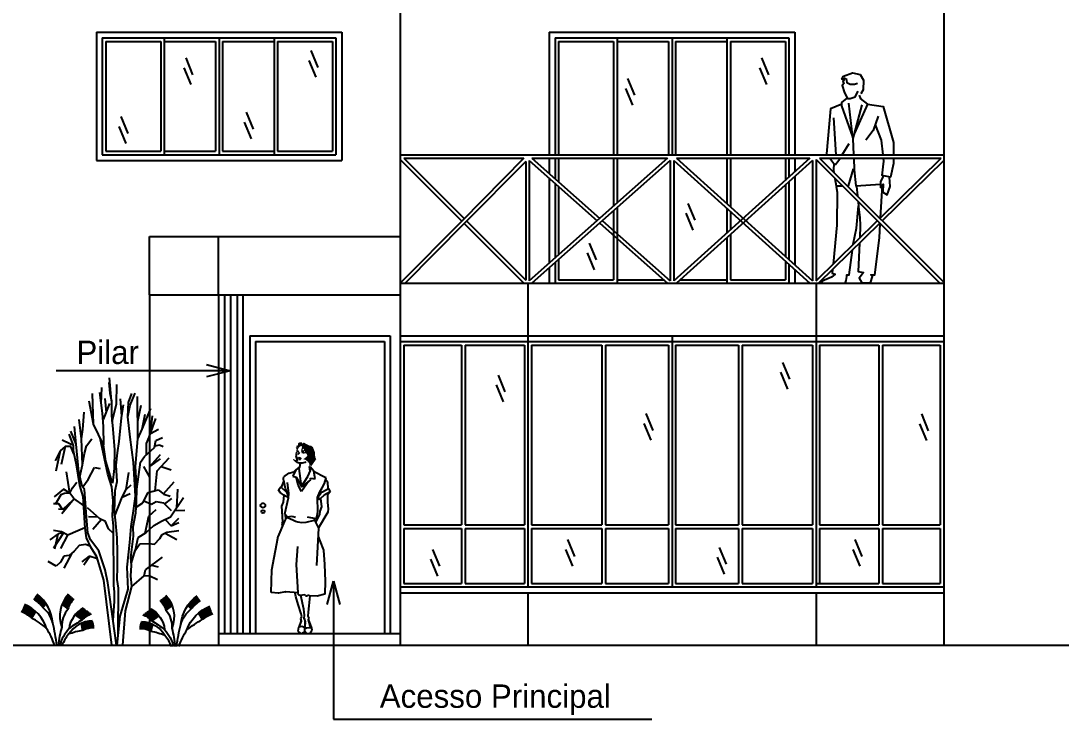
# Model space of a CAD drawing. Header units: millimetres. Extents: x 237 to 339, y 16 to 52.
# Drawn here: x 274.2 to 283.1, y 41.84 to 47.82 of the extents above; entities that cross this region are included whole.
import ezdxf

# ---------------------------------------------------------------- set-up
doc = ezdxf.new("R2010")
doc.units = ezdxf.units.MM
doc.header["$LTSCALE"] = 0.6
doc.header["$MEASUREMENT"] = 0
for name, color, linetype in [('0.3', 3, 'Continuous'), ('0.4', 4, 'Continuous'), ('02', 2, 'Continuous'), ('AR-ALV', 5, 'Continuous'), ('AR-ALV-BXA', 1, 'Continuous'), ('PESSOAS', 154, 'Continuous'), ('VEGETAÇAO', 76, 'Continuous')]:
    doc.layers.add(name, color=color, linetype=linetype)
doc.styles.add('stylUS BT', font='stylu.ttf', dxfattribs={"width": 1.5})
doc.dimstyles.new('ARQ_100 1', dxfattribs={"dimtxt": 0.125, "dimasz": 0.2, "dimexe": 0.1, "dimexo": 0.1, "dimgap": 0.1, "dimtad": 1, "dimzin": 6, "dimtxsty": 'stylUS BT', "dimblk1": 'DOTSMALL', "dimblk2": 'DOTSMALL', "dimsah": 1, "dimcen": 0.09, "dimdle": 0.1, "dimclrd": 256, "dimclre": 256, "dimclrt": 2, "dimaunit": 1, "dimadec": 0, "dimazin": 0, "dimtfac": 1, "dimtmove": 2, "dimatfit": 3, "dimldrblk": 'OPEN30', "dimfxl": 1, "dimtolj": 1, "dimtzin": 0, "dimarcsym": 0})

# ---------------------------------------------------------------- blocks, each defined once
blk = doc.blocks.new('_DOTSMALL')
at = {"color": 0, "linetype": 'ByBlock', "const_width": 0.5}
blk.add_lwpolyline([(-0.0625, 0, 1), (0.0625, 0, 1)], format="xyb", close=True, dxfattribs=at)
blk = doc.blocks.new('_Open30')
at = {"layer": 'AR-ALV', "color": 0, "lineweight": -2}
for p, q in [((-1, 0.268), (0, 0)), ((0, 0), (-1, -0.268)), ((0, 0), (-1, 0))]:
    blk.add_line(p, q, dxfattribs=at)
blk = doc.blocks.new('mulher4')
for p, q in [((9.59, 158.96), (9.95, 160.45)), ((3.93, 154.37), (5.46, 154.93)), ((5.46, 154.93), (6.1, 154.93)), ((10.69, 157.92), (9.59, 158.96)), ((10.28, 149.88), (10.85, 151.86)), ((10.32, 153.45), (11.03, 154.62)), ((10.85, 151.86), (10.4, 153.38)), ((-4.87, 139.16), (-1.82, 142.47)), ((-1.82, 142.47), (-0.99, 142.59)), ((-1.75, 139.05), (-0.97, 143.17)), ((8.1, 150.5), (6.49, 149.26)), ((6.69, 145.53), (8.09, 145.56)), ((7.3, 142.35), (6.89, 145.51)), ((7.4, 148.71), (8.68, 148.55)), ((8.09, 145.56), (9.77, 146.01)), ((8.55, 150.27), (8.1, 150.5)), ((9.19, 150.46), (8.55, 150.27)), ((9.17, 149.28), (9.52, 149.5)), ((9.52, 149.5), (9.19, 150.46)), ((9.77, 146.01), (10.03, 146.96)), ((9.94, 148.06), (10.28, 149.88)), ((10.03, 146.96), (9.94, 148.06)), ((-15.41, 133.91), (-14.08, 134.47)), ((-14.26, 129.07), (-15.41, 133.91)), ((-14.08, 134.47), (-4.95, 138.77)), ((-6.21, 132.84), (-4.87, 139.16)), ((-2.04, 139.72), (-2.01, 142.28)), ((0.27, 134.42), (-2.04, 139.72)), ((5.4, 125.51), (0.27, 134.42)), ((10.26, 133.57), (5.07, 125.32)), ((8.11, 141.03), (5.48, 125.98)), ((7.24, 142.37), (7.95, 142.12)), ((8.11, 140.56), (7.3, 142.35)), ((7.51, 141.69), (8.11, 141.03)), ((7.95, 142.12), (10.94, 139.39)), ((12.95, 134.11), (10.26, 133.57)), ((10.54, 139.76), (12.95, 134.11)), ((12.27, 137.9), (10.94, 139.39)), ((16.65, 136.61), (12.27, 137.9)), ((20.65, 133.28), (16.65, 136.61)), ((-17.92, 124.84), (-19.58, 122.09)), ((-12.85, 121.93), (-17.92, 124.84)), ((-16.81, 130.48), (-17.48, 124.6)), ((-15.35, 132.55), (-16.81, 130.48)), ((-12.42, 125.33), (-14.26, 129.07)), ((-10.55, 121.81), (-12.42, 125.33)), ((-2.05, 133.01), (-6.21, 132.84)), ((-2.62, 131.75), (-2.05, 133.01)), ((5.07, 125.32), (-2.62, 131.75)), ((-0.67, 130.12), (5.2, 121.3)), ((5.2, 121.3), (8.04, 126.71)), ((8.04, 126.71), (10.26, 133.37)), ((15.85, 119.19), (17.26, 128.6)), ((22.79, 124.73), (17.32, 119.89)), ((18.99, 123.5), (20.6, 129.96)), ((20.37, 129.05), (20.98, 132.25)), ((20.6, 129.96), (22.47, 124.45)), ((20.98, 132.25), (20.65, 133.28)), ((24.68, 121.94), (22.79, 124.73)), ((-19.58, 122.09), (-14.35, 119.19)), ((-19.51, 122.07), (-17.5, 119.72)), ((-17.36, 120.67), (-17.64, 112.91)), ((-14.35, 119.19), (-11.28, 115.85)), ((-12.91, 108.95), (-11.63, 116.23)), ((-11.37, 120.77), (-12.85, 121.93)), ((-11.28, 115.85), (-11.77, 115.45)), ((-9.23, 117.47), (-11.37, 120.77)), ((-10.89, 115.04), (-9.23, 117.47)), ((-8.82, 116.71), (-10.55, 121.81)), ((-9.52, 104.8), (-8.82, 116.71)), ((16.02, 115.51), (15.85, 119.19)), ((15.96, 116.92), (18.99, 123.5)), ((15.98, 115.49), (20.16, 117.72)), ((19.95, 117.65), (20.49, 111.71)), ((20.16, 117.72), (23.36, 119.95)), ((23.36, 119.95), (24.68, 121.94)), ((-17.64, 112.91), (-18.37, 107.47)), ((-18.37, 107.47), (-18.12, 104.69)), ((-11.62, 105.32), (-12.91, 108.95)), ((-11.86, 114.89), (-10.89, 115.04)), ((18.43, 101.71), (16.02, 115.51)), ((21.73, 108.19), (20.34, 94.73)), ((20.49, 111.71), (21.73, 108.19)), ((-18.12, 104.69), (-10.63, 90.8)), ((-11.49, 102.49), (-11.62, 105.32)), ((-8.34, 95.43), (-11.49, 102.49)), ((-9.29, 101.07), (-9.52, 104.8)), ((-8.72, 99.2), (-9.29, 101.07)), ((-8.08, 98.78), (-8.72, 99.2)), ((-0.66, 99.89), (-7.99, 98.73)), ((-6.98, 97.44), (-7.28, 98.83)), ((-6.72, 97.91), (-6.79, 97.95)), ((15.72, 98.66), (9.26, 95.97)), ((11.3, 99.76), (9.28, 99.32)), ((12.76, 100.11), (11.3, 99.76)), ((15.92, 99.38), (12.76, 100.11)), ((17.39, 97.62), (15.72, 98.66)), ((16.42, 99.51), (15.92, 99.38)), ((18.43, 101.71), (16.42, 99.51)), ((17.39, 97.62), (17.93, 101.17)), ((-6.98, 97.44), (-10.78, 90.53)), ((-10.78, 90.53), (-10.32, 58.59)), ((-0.12, 95.26), (-6.98, 97.44)), ((3.64, 94.88), (-0.12, 95.26)), ((5.52, 95.02), (3.64, 94.88)), ((7.14, 95.31), (5.52, 95.02)), ((9.26, 95.97), (7.14, 95.31)), ((18.34, 95.36), (17.25, 97.71)), ((23.52, 81.92), (18.34, 95.36)), ((20.77, 93.28), (20, 90.85)), ((20.34, 94.73), (20.77, 93.28)), ((-10.67, 83.47), (-15.27, 73.54)), ((27.85, 53.54), (23.82, 80.78)), ((-15.72, 71.94), (-17.18, 59.92)), ((6.89, 58.84), (6.2, 74.21)), ((-17.18, 59.92), (-18.36, 45.55)), ((4.29, 34.54), (6.89, 58.84)), ((27.55, 34), (27.85, 53.54)), ((-18.36, 45.55), (-18.35, 34.54)), ((-18.35, 34.49), (-11.85, 32.45)), ((-11.85, 32.45), (-5.46, 32.54)), ((-5.56, 32.54), (-5.04, 23.85)), ((-5.46, 32.54), (-4.78, 32.88)), ((-4.78, 32.88), (-3.52, 32.25)), ((-2, 32.47), (-1.36, 33.07)), ((-1.36, 33.07), (2.56, 32.46)), ((-1.12, 20.74), (2.03, 32.53)), ((3.36, 32.58), (4.13, 32.96)), ((4.12, 24.61), (6.16, 31.4)), ((4.13, 32.96), (4.29, 34.54)), ((4.29, 34.54), (14.95, 35.18)), ((6.16, 31.4), (7.1, 34.22)), ((15.36, 35.14), (21.14, 33.67)), ((21.55, 33.63), (27.55, 34)), ((-5.04, 23.85), (-4.73, 18.45)), ((-4.73, 18.45), (-4.78, 15.09)), ((-1.71, 15.7), (-1.12, 20.74)), ((1.14, 16.65), (4.12, 24.61)), ((-8.11, 5.81), (-5.31, 12.34)), ((-5.15, 11.82), (-7.22, 4.92)), ((-4.78, 15.09), (-5.62, 13.33)), ((-5.62, 13.33), (-5.15, 11.82)), ((-2.78, 4.1), (-2.37, 11.58)), ((-2.53, 8.93), (-2.28, 5.28)), ((-2.5, 10.67), (-2.14, 5.3)), ((-2.37, 11.58), (-1.55, 13)), ((-1.55, 13), (-1.71, 15.7)), ((0.55, 14.39), (1.14, 16.65)), ((1.15, 12.51), (0.55, 14.39)), ((0.74, 10.47), (1.15, 12.51)), ((2.37, 5.37), (0.74, 10.47)), ((0.87, 11.11), (2.8, 5.37)), ((-8.67, 4.24), (-8.11, 5.81)), ((-8.5, 2.94), (-8.67, 4.24)), ((-7.05, 0.62), (-8.5, 2.94)), ((-7.22, 4.92), (-5.4, 5.17)), ((-5.94, 0.08), (-7.05, 0.62)), ((-4.34, 0.13), (-5.94, 0.08)), ((-5.4, 5.17), (-3.77, 4.8)), ((-2.23, 2.48), (-4.34, 0.13)), ((-3.77, 4.8), (-2.78, 4.1)), ((0, 0), (-2.75, 1.9)), ((-2.28, 5.28), (-2.23, 2.48)), ((-2.14, 5.3), (0.06, 6.02)), ((1.41, 0.14), (0, 0)), ((0.06, 6.02), (1.48, 5.61)), ((3.4, 1.77), (1.41, 0.14)), ((1.48, 5.61), (2.82, 5.25)), ((2.82, 5.25), (3.4, 1.77))]:
    blk.add_line(p, q)
for centre, radius, start, end in [((5.03, 153.33), 2.81, 62.0174, 104.29705), ((11.48, 156.42), 3.89, 207.73327, 239.17042), ((9.44, 154.73), 1.03, 41.82017, 138.17983), ((7.61, 156.25), 10.76, 240.55904, 265.1137), ((18.52, 80), 5.36, 8.40382, 21.09804), ((-10.4, 71.29), 5.36, 155.15591, 173.09317), ((-2.92, 33.44), 1.34, 243.49787, 313.08617), ((2.77, 33.79), 1.34, 261.18188, 296.09563), ((15.03, 33.84), 1.34, 75.73051, 93.41203), ((21.47, 34.96), 1.34, 255.73051, 273.51311)]:
    blk.add_arc(centre, radius, start, end)
for points in [[(-3.23, 159.71), (3.31, 155.39), (-1.47, 161.05), (4.22, 156.07)], [(-1.47, 161.05), (4.22, 156.07), (-0.45, 160.89), (4.3, 158.3)], [(-0.45, 160.89), (4.3, 158.3), (4.85, 163.34), (6.74, 156.45)], [(4.85, 163.34), (6.74, 156.45), (5.87, 162.5), (6.09, 160.27)], [(5.87, 162.5), (6.09, 160.27), (6.48, 163.57), (7.83, 160.07)], [(6.48, 163.57), (7.83, 160.07), (8.37, 163.51), (9.09, 158.55)], [(8.37, 163.51), (9.53, 162.61), (9.95, 160.45)], [(8.37, 163.51), (9.09, 158.55), (9.95, 160.45), (9.59, 158.96)], [(-6.44, 149.63), (1.3, 152.65), (-5.49, 151.18), (2.11, 153.97)], [(-2.5, 143.45), (-0.3, 146.71), (-6.44, 149.63), (1.3, 152.65)], [(-5.49, 151.18), (2.11, 153.97), (-5.1, 155.4), (3.31, 154.26)], [(-5.1, 155.4), (3.31, 154.26), (-3.23, 159.71), (3.31, 155.39)], [(1.3, 152.65), (-0.3, 146.71), (1.96, 151.32), (0.37, 147.12)], [(5.38, 154.93), (6.1, 155.01), (5.54, 154.29), (6.02, 154.37)], [(9.59, 158.96), (10.69, 157.92), (9.09, 158.55), (10.28, 155.5)], [(9.81, 154.77), (9.4, 154.77), (9.56, 154.29), (9.32, 154.2)], [(11.03, 154.62), (10.17, 154.29), (10.32, 153.45), (9.9, 153.96)], [(10.69, 157.92), (11.03, 154.62), (10.28, 155.5), (10.17, 154.29)], [(-2.5, 143.45), (-0.3, 146.71), (-1.73, 143.98)], [(-1.73, 143.98), (-0.92, 143.22), (-0.3, 146.71)], [(-0.3, 146.71), (0.82, 145.97), (0.37, 147.12)], [(1.96, 151.32), (0.37, 147.12), (4.62, 149.12), (1.9, 148.38)], [(0.37, 147.12), (2.07, 147.63), (1.9, 148.38)], [(11.15, 148.08), (10.93, 146.07), (10.28, 149.88), (9.85, 146.5)], [(13.16, 149.02), (13.6, 148.32), (11.15, 148.08), (10.93, 146.07)]]:
    blk.add_solid(points)

msp = doc.modelspace()

# ---------------------------------------------------------------- linework, layer by layer
at = {"color": 76}
msp.add_line((274.9711, 44.5646), (274.9548, 44.7591), dxfattribs=at)
at = {"color": 76, "extrusion": (0, 0, -1)}
msp.add_ellipse((275.9091, 42.6165), major_axis=(-0.2346, 0.2526), ratio=1, start_param=5.55692, end_param=6.394867, dxfattribs=at)
at = {"layer": '0.3', "lineweight": -3}
for p, q in [((277.4426, 50.9706), (277.4426, 45.5706)), ((282.0926, 48.4706), (282.0926, 45.5706)), ((275.2971, 45.9706), (277.4426, 45.9706)), ((275.2971, 45.4706), (275.2971, 45.9706)), ((275.8882, 45.4706), (275.8882, 45.9706)), ((277.4426, 45.5706), (282.0926, 45.5706)), ((277.4426, 45.5706), (277.4426, 45.0706)), ((278.5349, 45.5706), (278.5349, 45.1206)), ((281.0006, 45.5706), (281.0006, 45.1206)), ((282.0926, 45.5706), (282.0926, 45.0706)), ((275.2971, 45.4706), (277.4426, 45.4706)), ((277.4426, 45.0706), (277.4426, 42.9706)), ((282.0926, 45.0706), (282.0926, 42.9706)), ((277.4426, 42.9706), (277.4426, 42.5706)), ((278.5349, 42.9206), (278.5349, 42.4706)), ((281.0006, 42.9206), (281.0006, 42.4706)), ((282.0926, 42.9706), (282.0926, 42.4706)), ((275.8882, 42.5706), (275.8882, 42.4706)), ((275.8882, 42.5706), (277.4426, 42.5706)), ((277.4426, 42.5706), (277.4426, 42.4706))]:
    msp.add_line(p, q, dxfattribs=at)
at = {"layer": '0.4', "lineweight": -3}
for p, q in [((262.3719, 42.4706), (275.8882, 42.4706)), ((275.8882, 42.4706), (277.4426, 42.4706)), ((277.4426, 42.4706), (285.2247, 42.4706))]:
    msp.add_line(p, q, dxfattribs=at)
at = {"layer": '02', "lineweight": -3}
for p, q in [((277.4426, 46.6706), (282.0926, 46.6706)), ((277.4426, 46.6281), (277.9685, 46.1023)), ((277.4726, 46.6406), (277.9896, 46.1236)), ((277.4726, 46.6406), (278.5008, 46.6406)), ((278.5008, 46.6406), (277.9685, 46.1023)), ((278.5155, 46.6127), (277.9897, 46.0811)), ((278.5155, 46.6127), (278.5155, 45.5977)), ((279.73, 46.6406), (278.5455, 45.5906)), ((278.5455, 46.6205), (278.5455, 45.5906)), ((278.5455, 46.6205), (279.1265, 46.1056)), ((278.5681, 46.6406), (279.73, 46.6406)), ((278.5681, 46.6406), (279.1491, 46.1256)), ((279.7526, 46.6205), (278.5681, 45.5706)), ((279.7526, 46.6205), (279.7526, 45.5906)), ((280.9479, 46.6406), (279.7826, 45.5908)), ((279.7826, 46.6204), (279.7826, 45.5908)), ((279.7826, 46.6204), (280.9479, 45.5706)), ((279.805, 46.6406), (280.9479, 46.6406)), ((279.805, 46.6406), (280.9703, 45.5908)), ((280.9703, 46.6204), (279.805, 45.5706)), ((280.9703, 46.6204), (280.9703, 45.5908)), ((281.0003, 46.6281), (281.0003, 45.5913)), ((281.0003, 46.6281), (282.0579, 45.5706)), ((281.0003, 46.6281), (281.0003, 45.5913)), ((281.0303, 46.6406), (282.0926, 45.5783)), ((281.0303, 46.6406), (282.0712, 46.6406)), ((281.5455, 46.1254), (282.0712, 46.6406)), ((281.5667, 46.1042), (282.0926, 46.6196)), ((277.9685, 46.1023), (277.4426, 45.5706)), ((277.9897, 46.0811), (277.4848, 45.5706)), ((277.9897, 46.0811), (278.5002, 45.5706)), ((278.0108, 46.1024), (278.5155, 45.5977)), ((279.1491, 46.0855), (279.73, 45.5706)), ((279.1717, 46.1056), (279.7526, 45.5906)), ((281.0003, 45.5913), (281.524, 46.1044)), ((281.0221, 45.5706), (281.5453, 46.0832)), ((275.8882, 45.4706), (275.8882, 42.5706)), ((276.0968, 45.4706), (276.0968, 42.5706)), ((277.4426, 45.1206), (282.0926, 45.1206)), ((277.4426, 45.0706), (282.0926, 45.0706)), ((278.5349, 45.1206), (278.5349, 42.9706)), ((279.7676, 45.1206), (279.7676, 42.9706)), ((281.0006, 45.1206), (281.0006, 42.9706)), ((277.4426, 42.9706), (282.0926, 42.9706)), ((277.4426, 42.9206), (282.0926, 42.9206))]:
    msp.add_line(p, q, dxfattribs=at)
at = {"layer": 'AR-ALV-BXA', "lineweight": -3}
for p, q in [((274.8426, 47.7206), (276.9426, 47.7206)), ((274.8426, 47.7206), (274.8426, 46.6206)), ((276.9426, 47.7206), (276.9426, 46.6206)), ((278.7176, 47.7206), (280.8176, 47.7206)), ((278.7176, 47.7206), (278.7176, 46.6706)), ((280.8176, 47.7206), (280.8176, 46.6706)), ((274.8926, 47.6706), (274.8926, 46.6706)), ((274.8926, 47.6706), (276.8926, 47.6706)), ((274.9226, 47.6406), (275.3926, 47.6406)), ((274.9226, 47.6406), (274.9226, 46.7006)), ((275.3926, 47.6406), (275.3926, 46.7006)), ((275.4226, 47.6706), (275.4226, 46.6706)), ((275.4226, 47.6406), (275.8626, 47.6406)), ((275.8626, 47.6406), (275.8626, 46.7006)), ((275.8926, 47.6706), (275.8926, 46.6706)), ((275.9226, 47.6406), (275.9226, 46.7006)), ((275.9226, 47.6406), (276.3626, 47.6406)), ((276.3626, 47.6706), (276.3626, 46.6706)), ((276.3926, 47.6406), (276.3926, 46.7006)), ((276.3926, 47.6406), (276.8626, 47.6406)), ((276.8626, 47.6406), (276.8626, 46.7006)), ((276.8926, 47.6706), (276.8926, 46.6706)), ((278.7676, 47.6706), (278.7676, 46.6706)), ((278.7676, 47.6706), (280.7676, 47.6706)), ((278.7976, 47.6406), (279.2676, 47.6406)), ((278.7976, 47.6406), (278.7976, 46.6706)), ((279.2676, 47.6406), (279.2676, 46.6706)), ((279.2976, 47.6706), (279.2976, 46.6706)), ((279.2976, 47.6406), (279.7376, 47.6406)), ((279.7376, 47.6406), (279.7376, 46.6706)), ((279.7676, 47.6706), (279.7676, 46.6706)), ((279.7976, 47.6406), (279.7976, 46.6706)), ((279.7976, 47.6406), (280.2376, 47.6406)), ((280.2376, 47.6706), (280.2376, 46.6706)), ((280.2676, 47.6406), (280.2676, 46.6706)), ((280.2676, 47.6406), (280.7376, 47.6406)), ((280.7376, 47.6406), (280.7376, 46.6706)), ((280.7676, 47.6706), (280.7676, 46.6706)), ((276.6777, 47.5624), (276.7371, 47.4184)), ((275.6068, 47.4995), (275.6662, 47.3555)), ((276.6608, 47.4777), (276.7202, 47.3337)), ((280.5332, 47.4995), (280.5926, 47.3555)), ((275.5898, 47.4148), (275.6492, 47.2708)), ((280.5163, 47.4148), (280.5756, 47.2708)), ((279.3867, 47.3233), (279.446, 47.1793)), ((279.3697, 47.2386), (279.4291, 47.0946)), ((276.1234, 47.034), (276.1827, 46.89)), ((275.0524, 46.9962), (275.1118, 46.8522)), ((276.1064, 46.9493), (276.1658, 46.8053)), ((275.0354, 46.9115), (275.0948, 46.7675)), ((274.8926, 46.6706), (276.8926, 46.6706)), ((274.9226, 46.7006), (275.3926, 46.7006)), ((275.4226, 46.7006), (275.8626, 46.7006)), ((275.9226, 46.7006), (276.3626, 46.7006)), ((276.3926, 46.7006), (276.8626, 46.7006)), ((274.8426, 46.6206), (276.9426, 46.6206)), ((278.7176, 46.6406), (278.7176, 46.508)), ((278.7676, 46.6406), (278.7676, 46.4637)), ((278.7976, 46.6406), (278.7976, 46.4371)), ((279.2676, 46.6406), (279.2676, 46.2307)), ((279.2976, 46.6406), (279.2976, 46.2573)), ((280.2376, 46.6406), (280.2376, 46.2508)), ((280.2676, 46.6406), (280.2676, 46.2238)), ((280.7376, 46.6406), (280.7376, 46.4511)), ((280.7676, 46.6406), (280.7676, 46.4781)), ((280.8176, 46.6406), (280.8176, 46.5232)), ((278.7176, 46.4679), (278.7176, 45.7432)), ((280.8176, 46.4828), (280.8176, 45.7283)), ((278.7676, 46.4236), (278.7676, 45.7875)), ((278.7976, 46.397), (278.7976, 45.8141)), ((280.7376, 46.4107), (280.7376, 45.8004)), ((280.7676, 46.4378), (280.7676, 45.7734)), ((279.2976, 46.2172), (279.2976, 45.5706)), ((279.9032, 46.2539), (279.9626, 46.1099)), ((280.2376, 46.2105), (280.2376, 46.0007)), ((279.2676, 46.1906), (279.2676, 45.6006)), ((279.8863, 46.1692), (279.9457, 46.0252)), ((280.2676, 46.1834), (280.2676, 46.0277)), ((280.2376, 45.9603), (280.2376, 45.5706)), ((280.2676, 45.9873), (280.2676, 45.6006)), ((279.0591, 45.9142), (279.1185, 45.7702)), ((278.7976, 45.774), (278.7976, 45.6006)), ((279.0421, 45.8295), (279.1015, 45.6855)), ((280.7376, 45.76), (280.7376, 45.6006)), ((278.7176, 45.7031), (278.7176, 45.5706)), ((278.7676, 45.7474), (278.7676, 45.5706)), ((280.7676, 45.733), (280.7676, 45.5706)), ((280.8176, 45.688), (280.8176, 45.5706)), ((278.7976, 45.6006), (279.2676, 45.6006)), ((279.2976, 45.6006), (279.6962, 45.6006)), ((279.7414, 45.6006), (279.7526, 45.6006)), ((279.7826, 45.6006), (279.7935, 45.6006)), ((279.8383, 45.6006), (280.2376, 45.6006)), ((280.2676, 45.6006), (280.7376, 45.6006)), ((275.2971, 45.4706), (275.2971, 42.4706)), ((275.9382, 45.4706), (275.9382, 42.5706)), ((275.9911, 45.4706), (275.9911, 42.5706)), ((276.0468, 45.4706), (276.0468, 42.5706)), ((276.1548, 45.1206), (277.3566, 45.1206)), ((276.1548, 45.1206), (276.1548, 42.5706)), ((276.2048, 45.0706), (276.2048, 42.5706)), ((276.2048, 45.0706), (277.3066, 45.0706)), ((277.3066, 45.0706), (277.3066, 42.5706)), ((277.3566, 45.1206), (277.3566, 42.5706)), ((277.4726, 45.0406), (277.9676, 45.0406)), ((277.4726, 45.0406), (277.4726, 43.5006)), ((277.9676, 45.0406), (277.9676, 43.5006)), ((277.9976, 45.0406), (277.9976, 43.5006)), ((277.9976, 45.0406), (278.5049, 45.0406)), ((278.5049, 45.0406), (278.5049, 43.5006)), ((278.5649, 45.0406), (278.5649, 43.5006)), ((278.5649, 45.0406), (279.168, 45.0406)), ((279.168, 45.0406), (279.168, 43.5006)), ((279.198, 45.0406), (279.198, 43.5006)), ((279.198, 45.0406), (279.7376, 45.0406)), ((279.7376, 45.0406), (279.7376, 43.5006)), ((279.7976, 45.0406), (279.7976, 43.5006)), ((279.7976, 45.0406), (280.3376, 45.0406)), ((280.3376, 45.0406), (280.3376, 43.5006)), ((280.3676, 45.0406), (280.3676, 43.5006)), ((280.3676, 45.0406), (280.9706, 45.0406)), ((280.9706, 45.0406), (280.9706, 43.5006)), ((281.0306, 45.0406), (281.0306, 43.5006)), ((281.0306, 45.0406), (281.5376, 45.0406)), ((281.5376, 45.0406), (281.5376, 43.5006)), ((281.5676, 45.0406), (281.5676, 43.5006)), ((281.5676, 45.0406), (282.0626, 45.0406)), ((282.0626, 45.0406), (282.0626, 43.5006)), ((280.7136, 44.8924), (280.7729, 44.7484)), ((278.2791, 44.7844), (278.3385, 44.6404)), ((280.6966, 44.8077), (280.756, 44.6637)), ((278.2622, 44.6997), (278.3216, 44.5557)), ((279.5432, 44.454), (279.6025, 44.31)), ((281.9012, 44.4519), (281.9606, 44.3079)), ((279.5262, 44.3693), (279.5856, 44.2253)), ((281.8842, 44.3672), (281.9436, 44.2232)), ((277.4726, 43.5006), (277.9676, 43.5006)), ((277.4726, 43.4706), (277.9676, 43.4706)), ((277.4726, 43.4706), (277.4726, 43.0006)), ((277.9676, 43.4706), (277.9676, 43.0006)), ((277.9976, 43.5006), (278.5049, 43.5006)), ((277.9976, 43.4706), (277.9976, 43.0006)), ((277.9976, 43.4706), (278.5049, 43.4706)), ((278.5049, 43.4706), (278.5049, 43.0006)), ((278.5649, 43.5006), (279.168, 43.5006)), ((278.5649, 43.4706), (279.168, 43.4706)), ((278.5649, 43.4706), (278.5649, 43.0006)), ((279.168, 43.4706), (279.168, 43.0006)), ((279.198, 43.5006), (279.7376, 43.5006)), ((279.198, 43.4706), (279.7376, 43.4706)), ((279.198, 43.4706), (279.198, 43.0006)), ((279.7376, 43.4706), (279.7376, 43.0006)), ((279.7976, 43.5006), (280.3376, 43.5006)), ((279.7976, 43.4706), (280.3376, 43.4706)), ((279.7976, 43.4706), (279.7976, 43.0006)), ((280.3376, 43.4706), (280.3376, 43.0006)), ((280.3676, 43.5006), (280.9706, 43.5006)), ((280.3676, 43.4706), (280.9706, 43.4706)), ((280.3676, 43.4706), (280.3676, 43.0006)), ((280.9706, 43.4706), (280.9706, 43.0006)), ((281.0306, 43.5006), (281.5376, 43.5006)), ((281.0306, 43.4706), (281.5376, 43.4706)), ((281.0306, 43.4706), (281.0306, 43.0006)), ((281.5376, 43.4706), (281.5376, 43.0006)), ((281.5676, 43.5006), (282.0626, 43.5006)), ((281.5676, 43.4706), (282.0626, 43.4706)), ((281.5676, 43.4706), (281.5676, 43.0006)), ((282.0626, 43.4706), (282.0626, 43.0006)), ((278.8727, 43.3761), (278.9321, 43.2321)), ((281.3328, 43.3761), (281.3922, 43.2321)), ((277.719, 43.2914), (277.7783, 43.1474)), ((278.8557, 43.2914), (278.9151, 43.1474)), ((280.1706, 43.3084), (280.23, 43.1644)), ((281.3159, 43.2914), (281.3752, 43.1474)), ((277.702, 43.2067), (277.7614, 43.0627)), ((280.1537, 43.2237), (280.213, 43.0797)), ((277.4726, 43.0006), (277.9676, 43.0006)), ((277.9976, 43.0006), (278.5049, 43.0006)), ((278.5649, 43.0006), (279.168, 43.0006)), ((279.198, 43.0006), (279.7376, 43.0006)), ((279.7976, 43.0006), (280.3376, 43.0006)), ((280.3676, 43.0006), (280.9706, 43.0006)), ((281.0006, 43.0006), (281.5376, 43.0006)), ((281.5676, 43.0006), (282.0626, 43.0006))]:
    msp.add_line(p, q, dxfattribs=at)
for centre, radius in [((276.268, 43.6676), 0.02), ((276.268, 43.6149), 0.0134)]:
    msp.add_circle(centre, radius, dxfattribs=at)
at = {"layer": 'PESSOAS'}
msp.add_line((281.3869, 45.5746), (281.4319, 45.5706), dxfattribs=at)
for points in [[(281.2344, 47.3164), (281.2201, 47.3164), (281.2344, 47.3437), (281.3113, 47.3716), (281.3787, 47.3573), (281.4073, 47.3095), (281.4026, 47.2269), (281.3834, 47.1928)], [(281.2487, 47.33), (281.2296, 47.2959), (281.2392, 47.2822), (281.2248, 47.2617), (281.244, 47.1996), (281.2683, 47.1518), (281.2922, 47.1518), (281.3352, 47.1655), (281.3595, 47.2133)], [(281.2583, 47.3232), (281.2635, 47.289), (281.2922, 47.2754), (281.3304, 47.2754), (281.3543, 47.2822)], [(281.3691, 47.1791), (281.3815, 47.1496)], [(281.2201, 47.1037), (281.124, 47.0624), (281.0906, 46.6786), (281.0967, 46.6706)], [(281.3787, 47.1518), (281.4408, 47.104), (281.3161, 46.8227), (281.2201, 47.0897), (281.2201, 47.1177), (281.2671, 47.1541)], [(281.2779, 47.1108), (281.3113, 46.8159)], [(281.393, 47.0972), (281.3161, 46.8084), (281.321, 46.6706)], [(281.4407, 47.1041), (281.5755, 47.0829), (281.662, 46.7743), (281.662, 46.6706)], [(281.532, 47.0009), (281.489, 46.8773), (281.4265, 46.7948)], [(281.1479, 46.9873), (281.1699, 46.6706)], [(281.5745, 46.6706), (281.5612, 46.7948), (281.5081, 46.9252)], [(281.2245, 46.6706), (281.2826, 46.7674)], [(281.1192, 46.6406), (281.1527, 46.5961), (281.1479, 46.5414), (281.1519, 46.519)], [(281.1623, 46.5824), (281.1962, 46.6234), (281.2065, 46.6406)], [(281.172, 46.6406), (281.1723, 46.637)], [(281.3221, 46.6406), (281.3256, 46.5414), (281.34, 46.4042), (281.5512, 46.417)], [(281.662, 46.6406), (281.662, 46.5961), (281.6376, 46.4793), (281.5659, 46.493), (281.5803, 46.6165), (281.5777, 46.6406)], [(281.1611, 46.4674), (281.1723, 46.4042), (281.2243, 46.4042)], [(281.2667, 46.4042), (281.2779, 46.4042), (281.3209, 46.5482)], [(281.5755, 46.4861), (281.5512, 46.4383), (281.5512, 46.3899), (281.5755, 46.4178), (281.5707, 46.3489), (281.609, 46.3284), (281.6329, 46.3974), (281.6281, 46.4793)], [(281.1723, 46.3974), (281.1818, 46.3489), (281.177, 46.0676), (281.1457, 45.7337)], [(281.3448, 46.3974), (281.3539, 46.317)], [(281.5516, 46.1314), (281.5674, 46.4086)], [(281.3187, 45.9033), (281.3448, 46.0403), (281.3643, 46.2322)], [(281.3593, 46.2691), (281.3643, 46.2254), (281.3739, 46.1297), (281.3787, 46.0676), (281.3733, 45.9568)], [(281.3712, 45.9127), (281.3595, 45.6696), (281.4073, 45.6628), (281.3691, 45.615), (281.393, 45.574), (281.4651, 45.574), (281.4842, 45.6286), (281.4699, 45.6423), (281.5034, 45.6423), (281.5416, 45.9577), (281.5486, 46.0799)], [(281.2487, 45.5671), (281.2583, 45.5945), (281.2635, 45.6286), (281.2635, 45.6423), (281.2826, 45.6423), (281.3113, 45.854)], [(281.1413, 45.6874), (281.1384, 45.6559), (281.1623, 45.6491), (281.1336, 45.6218), (281.0519, 45.5876), (281.0471, 45.574), (281.1479, 45.5706)]]:
    msp.add_lwpolyline(points, dxfattribs=at)
at = {"layer": 'VEGETAÇAO', "color": 76}
for p, q in [((274.9496, 44.7208), (274.9562, 44.6294)), ((275.0141, 44.5389), (275.0175, 44.7029)), ((274.8164, 44.3636), (274.8081, 44.6267)), ((274.8938, 44.4592), (274.8706, 44.6359)), ((274.8835, 44.538), (274.888, 44.6775)), ((274.9562, 44.6294), (274.9711, 44.5646)), ((275.1173, 44.5497), (275.1465, 44.6259)), ((275.1308, 44.5269), (275.1741, 44.6283)), ((275.1974, 44.2387), (275.1952, 44.6005)), ((274.8164, 44.3636), (274.7803, 44.5603)), ((274.903, 44.405), (274.9586, 44.5398)), ((274.9276, 44.4646), (274.919, 44.5831)), ((274.9711, 44.5646), (274.9724, 44.4379)), ((274.9765, 44.3873), (275.0141, 44.5389)), ((275.0601, 44.4314), (275.0493, 44.5813)), ((275.0581, 44.4177), (275.0748, 44.5305)), ((275.1115, 44.4266), (275.1173, 44.5497)), ((275.1115, 44.4266), (275.1308, 44.5269)), ((275.1965, 44.3885), (275.2253, 44.5269)), ((274.7278, 44.3193), (274.737, 44.4669)), ((274.9037, 44.3436), (274.8938, 44.4592)), ((274.9724, 44.4379), (274.9823, 44.3222)), ((275.1326, 44.2528), (275.1115, 44.4266)), ((275.2337, 44.322), (275.3081, 44.4992)), ((275.2337, 44.322), (275.2608, 44.4489)), ((275.3062, 44.2845), (275.3238, 44.4347)), ((274.6687, 44.1898), (274.6563, 44.3439)), ((274.716, 44.2369), (274.6949, 44.4039)), ((274.9038, 44.1865), (274.8164, 44.3636)), ((274.9053, 44.1866), (274.9037, 44.3436)), ((275.0368, 44.215), (275.0581, 44.4177)), ((275.295, 44.2522), (275.3503, 44.4113)), ((274.6474, 44.1797), (274.6087, 44.2777)), ((274.6686, 44.1912), (274.6241, 44.3024)), ((274.716, 44.2369), (274.7278, 44.3193)), ((274.94, 43.9353), (274.875, 44.2449)), ((274.9823, 44.3222), (274.9983, 44.1453)), ((275.1598, 44.0353), (275.1326, 44.2528)), ((275.1974, 44.2387), (275.2337, 44.322)), ((275.272, 44.1977), (275.295, 44.2522)), ((275.3062, 44.2845), (275.3746, 44.3205)), ((275.3522, 44.2241), (275.4074, 44.2496)), ((274.5741, 44.1739), (274.5338, 44.1344)), ((274.5741, 44.1739), (274.5401, 44.0185)), ((274.6152, 44.196), (274.5486, 44.2276)), ((274.6225, 44.1719), (274.5741, 44.1739)), ((274.6474, 44.1797), (274.6152, 44.196)), ((274.6496, 44.1085), (274.6225, 44.1719)), ((274.6478, 44.1358), (274.6474, 44.1797)), ((274.6911, 43.9537), (274.6686, 44.1912)), ((274.7239, 44.0158), (274.716, 44.2369)), ((274.7407, 44.112), (274.7578, 44.177)), ((274.7578, 44.177), (274.8035, 44.2373)), ((274.9246, 44.0468), (274.9038, 44.1865)), ((275.022, 44.1188), (275.0368, 44.215)), ((275.1764, 44.0018), (275.1974, 44.2387)), ((275.2539, 44.0867), (275.3406, 44.1651)), ((275.2717, 44.1028), (275.272, 44.1977)), ((275.3406, 44.1651), (275.3522, 44.2241)), ((275.3441, 44.1789), (275.3811, 44.1872)), ((275.3811, 44.1872), (275.4133, 44.1718)), ((274.5338, 44.1344), (274.4899, 44.0508)), ((274.5338, 44.1344), (274.4944, 43.9622)), ((274.6719, 44.0167), (274.6478, 44.1358)), ((274.7238, 44.0187), (274.7407, 44.112)), ((274.9983, 44.1453), (274.9954, 43.9848)), ((275.0124, 44.0131), (275.022, 44.1188)), ((275.2211, 44.0397), (275.2539, 44.0867)), ((275.3002, 44.0013), (275.3908, 44.1027)), ((275.3002, 44.0013), (275.3908, 44.0658)), ((275.3632, 43.9644), (275.4656, 44.075)), ((274.7008, 43.8374), (274.6719, 44.0167)), ((274.7014, 43.9142), (274.7239, 44.0158)), ((274.773, 43.8909), (274.8274, 43.9924)), ((274.8274, 43.9924), (274.8738, 43.9835)), ((274.98, 43.8578), (274.9246, 44.0468)), ((274.9954, 43.9848), (274.98, 43.8578)), ((275.019, 43.8729), (275.0124, 44.0131)), ((275.1776, 43.7463), (275.1598, 44.0353)), ((275.1891, 43.8082), (275.1764, 44.0018)), ((275.1891, 43.8082), (275.2211, 44.0397)), ((275.2998, 43.9092), (275.249, 44.0013)), ((275.2994, 43.7816), (275.3002, 44.0013)), ((275.3963, 44.0001), (275.4814, 43.9736)), ((274.6139, 43.7726), (274.5856, 43.9559)), ((274.7222, 43.8343), (274.6911, 43.9537)), ((274.7273, 43.8277), (274.773, 43.8909)), ((274.9752, 43.8274), (274.94, 43.9353)), ((275.0965, 43.8047), (275.12, 43.949)), ((275.3445, 43.7942), (275.3632, 43.9644)), ((274.5609, 43.8066), (274.4799, 43.7415)), ((274.6139, 43.7726), (274.5609, 43.8066)), ((274.6139, 43.7726), (274.6384, 43.8174)), ((274.6384, 43.8174), (274.6755, 43.8667)), ((274.7302, 43.7458), (274.7008, 43.8374)), ((274.7418, 43.8048), (274.7222, 43.8343)), ((274.7585, 43.5694), (274.7418, 43.8048)), ((274.9851, 43.7078), (274.9752, 43.8274)), ((275.0014, 43.7016), (275.002, 43.7972)), ((275.002, 43.7972), (275.019, 43.8729)), ((275.0631, 43.7381), (275.0965, 43.8047)), ((275.0965, 43.8047), (275.1404, 43.8434)), ((275.1867, 43.6989), (275.1891, 43.8082)), ((275.2856, 43.7778), (275.3709, 43.8015)), ((275.3709, 43.8015), (275.4196, 43.7653)), ((275.418, 43.7665), (275.5091, 43.8711)), ((275.5297, 43.6487), (275.5404, 43.8076)), ((274.5377, 43.759), (274.4903, 43.6752)), ((274.5697, 43.7711), (274.5377, 43.759)), ((274.6515, 43.7252), (274.5481, 43.5955)), ((274.6139, 43.7726), (274.5697, 43.7711)), ((274.6515, 43.7252), (274.5866, 43.6623)), ((274.65, 43.7262), (274.6139, 43.7726)), ((274.7382, 43.6642), (274.65, 43.7262)), ((274.7473, 43.4734), (274.7302, 43.7458)), ((274.9793, 43.5749), (274.9851, 43.7078)), ((275.0014, 43.5793), (275.0631, 43.7381)), ((275.0632, 43.7382), (275.1308, 43.7708)), ((275.159, 43.6227), (275.1776, 43.7463)), ((275.2402, 43.6902), (275.2856, 43.7778)), ((275.2494, 43.7078), (275.3136, 43.6793)), ((275.4196, 43.7653), (275.4732, 43.7469)), ((275.4291, 43.6808), (275.4877, 43.7269)), ((275.4766, 43.5695), (275.5873, 43.7346)), ((274.5223, 43.6804), (274.4744, 43.6815)), ((274.5512, 43.6337), (274.5192, 43.6354)), ((274.5512, 43.6337), (274.5223, 43.6804)), ((274.5866, 43.6623), (274.5512, 43.6337)), ((274.8712, 43.5532), (274.7669, 43.6487)), ((274.9968, 43.6097), (275.0014, 43.7016)), ((275.139, 43.4883), (275.159, 43.6227)), ((275.179, 43.6059), (275.1867, 43.6989)), ((275.1821, 43.6538), (275.2402, 43.6902)), ((275.2923, 43.5771), (275.3553, 43.6324)), ((275.3136, 43.6793), (275.3541, 43.7014)), ((275.3541, 43.7014), (275.4168, 43.6901)), ((275.4168, 43.6901), (275.4816, 43.6243)), ((275.5145, 43.6259), (275.5991, 43.6282)), ((274.7691, 43.4332), (274.7585, 43.5694)), ((274.8547, 43.5683), (274.7748, 43.57)), ((274.8849, 43.5473), (274.8115, 43.4622)), ((274.9213, 43.5317), (274.8712, 43.5532)), ((274.9469, 43.4673), (274.9213, 43.5317)), ((274.9894, 43.4894), (274.9793, 43.5749)), ((275.0066, 43.5447), (274.9968, 43.6097)), ((275.0189, 43.392), (275.0066, 43.5447)), ((275.1584, 43.4861), (275.179, 43.6059)), ((275.2585, 43.4296), (275.2923, 43.5771)), ((275.3349, 43.4958), (275.4006, 43.5324)), ((275.4006, 43.5324), (275.4766, 43.5695)), ((275.4305, 43.547), (275.4814, 43.4941)), ((275.4814, 43.4941), (275.5483, 43.5587)), ((274.5446, 43.4422), (274.4747, 43.4532)), ((274.5983, 43.4131), (274.5446, 43.4422)), ((274.6834, 43.4505), (274.5983, 43.4131)), ((274.7437, 43.4771), (274.6834, 43.4505)), ((274.7568, 43.3918), (274.7473, 43.4734)), ((274.9898, 43.4284), (274.9469, 43.4673)), ((274.9926, 42.9814), (274.9894, 43.4894)), ((275.1297, 43.3514), (275.139, 43.4883)), ((275.1592, 43.4042), (275.1584, 43.4861)), ((275.2678, 43.4357), (275.3349, 43.4958)), ((275.4444, 43.4385), (275.5475, 43.4532)), ((275.4814, 43.4941), (275.5483, 43.5218)), ((274.5142, 43.4235), (274.4455, 43.3731)), ((274.5605, 43.4321), (274.4763, 43.3031)), ((274.4871, 43.2967), (274.5142, 43.4235)), ((274.5605, 43.4321), (274.5142, 43.4235)), ((274.5389, 43.2986), (274.5983, 43.4131)), ((274.7953, 43.3113), (274.7568, 43.3918)), ((274.7911, 43.3726), (274.7691, 43.4332)), ((274.8633, 43.2798), (274.7911, 43.3726)), ((275.0237, 43.2693), (275.0189, 43.392)), ((275.107, 43.1389), (275.1297, 43.3514)), ((275.1382, 43.222), (275.1592, 43.4042)), ((275.1767, 43.2888), (275.2006, 43.3921)), ((275.2006, 43.3921), (275.2678, 43.4357)), ((275.3401, 43.336), (275.3844, 43.3855)), ((275.3844, 43.3855), (275.4054, 43.4204)), ((275.4054, 43.4204), (275.4444, 43.4385)), ((275.4296, 43.4317), (275.5313, 43.3772)), ((274.6511, 43.2756), (274.6108, 43.2399)), ((274.6954, 43.3251), (274.6511, 43.2756)), ((274.7488, 43.334), (274.6954, 43.3251)), ((274.7896, 43.318), (274.7488, 43.334)), ((274.8476, 43.2285), (274.7953, 43.3113)), ((274.9164, 43.118), (274.8633, 43.2798)), ((275.023, 43.1425), (275.0237, 43.2693)), ((275.1412, 43.1865), (275.1767, 43.2888)), ((275.142, 43.1774), (275.1747, 43.2819)), ((275.1747, 43.2819), (275.2139, 43.338)), ((275.2139, 43.338), (275.2922, 43.341)), ((275.2922, 43.341), (275.3401, 43.336)), ((274.4978, 43.1469), (274.4297, 43.1882)), ((274.5346, 43.1824), (274.4978, 43.1469)), ((274.5645, 43.2343), (274.5346, 43.1824)), ((274.632, 43.2586), (274.5636, 43.1318)), ((274.6108, 43.2399), (274.5645, 43.2343)), ((274.7798, 43.2327), (274.7182, 43.1855)), ((274.787, 43.2307), (274.7343, 43.1559)), ((274.8524, 43.212), (274.7798, 43.2327)), ((274.9066, 43.0288), (274.8476, 43.2285)), ((275.144, 43.1539), (275.1382, 43.222)), ((275.2625, 43.1175), (275.4074, 43.2254)), ((274.941, 43.0067), (274.9164, 43.118)), ((275.0191, 43.0331), (275.023, 43.1425)), ((275.114, 42.9519), (275.107, 43.1389)), ((275.1378, 43.0649), (275.144, 43.1539)), ((275.2503, 43.0663), (275.2625, 43.1175)), ((275.3136, 43.1556), (275.3707, 43.1429)), ((274.9755, 42.4706), (274.9066, 43.0288)), ((275.0159, 42.4706), (274.941, 43.0067)), ((275.032, 42.9585), (275.0191, 43.0331)), ((275.1459, 42.9736), (275.1378, 43.0649)), ((275.1459, 42.9736), (275.2503, 43.0663)), ((275.2503, 43.0663), (275.293, 43.0679)), ((275.293, 43.0679), (275.3666, 43.0327)), ((274.9988, 42.927), (274.9926, 42.9814)), ((274.9976, 42.8479), (274.9988, 42.927)), ((275.03, 42.5634), (275.032, 42.9585)), ((275.0452, 42.72), (275.114, 42.9519)), ((275.091, 42.7666), (275.1459, 42.9736)), ((274.9863, 42.6825), (274.9976, 42.8479)), ((275.0678, 42.4706), (275.091, 42.7666)), ((275.021, 42.4706), (275.0452, 42.72))]:
    msp.add_line(p, q, dxfattribs=at)
at = {"layer": 'VEGETAÇAO', "color": 224, "lineweight": -3}
for p, q in [((274.4136, 42.8244), (274.3842, 42.7944)), ((274.5487, 42.8207), (274.6002, 42.7793)), ((274.3215, 42.7611), (274.2861, 42.7018)), ((274.6593, 42.731), (274.7206, 42.6874)), ((275.4901, 42.8111), (275.4378, 42.7707)), ((275.6252, 42.8121), (275.654, 42.7815)), ((275.716, 42.7469), (275.7502, 42.6868)), ((274.7115, 42.658), (274.7246, 42.5979)), ((275.324, 42.6517), (275.3097, 42.592)), ((275.3777, 42.7236), (275.3155, 42.6813))]:
    msp.add_line(p, q, dxfattribs=at)
at = {"layer": 'VEGETAÇAO', "color": 76}
for centre, major_axis, start_param, end_param in [((274.1258, 42.6347), (0.2397, 0.2477), 5.55692, 6.394867), ((274.8054, 42.7196), (-0.1982, 0.1918), 0.019498, 1.113675), ((274.095, 42.5087), (0.2358, 0.2437), 5.801215, 6.653585), ((274.2302, 42.602), (-0.1771, 0.1714), 4.151208, 4.806421), ((274.7767, 42.6303), (-0.166, 0.1606), 0.068004, 0.785825), ((274.8429, 42.5812), (-0.1703, 0.1648), -0.30504, 0.629855), ((273.8444, 41.9385), (-0.6371, 0.6164), -1.503923, -1.326545), ((272.5717, 42.2143), (1.3557, 1.4011), 5.613138, 5.712339), ((274.8124, 42.434), (-0.1766, 0.1709), -0.781649, 0.205931), ((275.3167, 41.6512), (-0.8591, 0.8312), -0.279861, -0.167549), ((273.8586, 42.2683), (-0.4724, 0.4571), 4.223298, 4.466746), ((275.4957, 42.3687), (0.6844, 0.7073), 2.074862, 2.236085), ((274.898, 42.358), (0.2689, 0.2779), 1.615958, 2.044327), ((274.9297, 42.3071), (0.2886, 0.2983), 1.668868, 1.93487), ((274.8225, 42.0043), (0.4184, 0.4324), 0.930348, 1.139535)]:
    msp.add_ellipse(centre, major_axis=major_axis, ratio=1, start_param=start_param, end_param=end_param, dxfattribs=at)
at = {"layer": 'VEGETAÇAO', "color": 224}
for centre, major_axis, start_param, end_param in [((274.1008, 42.5755), (-0.2573, 0.249), 4.568157, 4.870471), ((274.1258, 42.6347), (0.2136, 0.2208), 6.03784, 6.394867), ((274.1258, 42.6347), (0.2188, 0.2262), 6.043648, 6.394867), ((274.1258, 42.6347), (-0.2316, 0.2241), 4.478382, 4.824071), ((274.1258, 42.6347), (0.2293, 0.2369), 6.05445, 6.394867), ((274.1258, 42.6347), (-0.2423, 0.2345), 4.488685, 4.824071), ((274.8054, 42.7196), (-0.1928, 0.1866), 0.019498, 0.402623), ((274.8054, 42.7196), (-0.1875, 0.1814), 0.019498, 0.411862), ((274.8054, 42.7196), (-0.1821, 0.1762), 0.019498, 0.421679), ((274.8054, 42.7196), (0.171, 0.1767), 1.590294, 2.002928), ((274.8054, 42.7196), (0.1657, 0.1713), 1.590294, 2.014081), ((274.8239, 42.7047), (-0.1821, 0.1762), 0.019498, 0.421679), ((274.8239, 42.7047), (0.171, 0.1767), 1.590294, 2.002928), ((274.8239, 42.7047), (0.1657, 0.1713), 1.590294, 2.014081), ((274.081, 42.4584), (-0.232, 0.2245), -1.499681, -1.175962), ((274.095, 42.5087), (-0.2006, 0.1941), 4.707549, 5.082789), ((274.095, 42.5087), (-0.206, 0.1993), -1.569363, -1.200397), ((274.095, 42.5087), (-0.2114, 0.2045), -1.563419, -1.200397), ((274.095, 42.5087), (-0.2167, 0.2097), -1.557777, -1.200397), ((274.095, 42.5087), (0.2149, 0.2221), 0.018381, 0.3704), ((274.095, 42.5087), (0.2202, 0.2275), 0.023483, 0.3704), ((274.095, 42.5087), (-0.2329, 0.2254), -1.542453, -1.200397), ((274.095, 42.5087), (-0.2383, 0.2306), -1.537817, -1.200397), ((274.8429, 42.5812), (0.1595, 0.1649), 1.251512, 1.653579), ((274.8429, 42.5812), (0.1543, 0.1595), 1.236116, 1.651239), ((274.8429, 42.5812), (-0.1541, 0.1491), -0.351369, 0.077939), ((274.8429, 42.5812), (-0.1487, 0.1439), -0.369521, 0.075253), ((274.8429, 42.5812), (-0.1433, 0.1387), -0.389336, 0.072365), ((274.8429, 42.5812), (0.1335, 0.1379), 1.159738, 1.640046), ((274.8429, 42.5812), (-0.1326, 0.1283), -0.434982, 0.065881), ((274.8429, 42.5812), (-0.1272, 0.123), -0.461476, 0.062225), ((274.8429, 42.5812), (-0.1218, 0.1178), -0.491, 0.058244), ((274.8429, 42.5812), (0.1126, 0.1164), 1.046651, 1.624689), ((274.8124, 42.434), (0.1657, 0.1712), 0.772241, 1.198844), ((274.8124, 42.434), (-0.1658, 0.1604), -0.813548, -0.36485), ((274.8124, 42.434), (-0.1604, 0.1552), -0.82665, -0.357256), ((274.8124, 42.434), (0.15, 0.155), 0.732952, 1.221676), ((274.8124, 42.434), (0.1448, 0.1496), 0.723721, 1.230416), ((274.8124, 42.434), (0.1396, 0.1442), 0.716556, 1.239831), ((274.8124, 42.434), (-0.1389, 0.1344), -0.859194, -0.320794), ((274.8142, 42.4254), (0.1349, 0.1394), 0.715014, 1.241951)]:
    msp.add_ellipse(centre, major_axis=major_axis, ratio=1, start_param=start_param, end_param=end_param, dxfattribs=at)
at = {"layer": 'VEGETAÇAO', "color": 224, "extrusion": (0, 0, -1)}
for centre, major_axis, start_param, end_param in [((275.2094, 42.6983), (-0.1622, 0.1746), 1.590294, 2.014081), ((275.2094, 42.6983), (-0.1673, 0.1801), 1.590294, 2.002928), ((275.2094, 42.6983), (0.1856, 0.1724), 0.019498, 0.421679), ((275.2157, 42.7032), (0.1856, 0.1724), 0.019498, 0.421679), ((275.2314, 42.7153), (-0.1622, 0.1746), 1.590294, 2.014081), ((275.2314, 42.7153), (-0.1673, 0.1801), 1.590294, 2.002928), ((275.2314, 42.7153), (0.1856, 0.1724), 0.019498, 0.421679), ((275.2314, 42.7153), (0.1911, 0.1775), 0.019498, 0.411862), ((275.2314, 42.7153), (0.1966, 0.1826), 0.019498, 0.402623), ((275.9091, 42.6165), (0.2471, 0.2295), 4.488685, 4.824071), ((275.9091, 42.6165), (-0.2244, 0.2416), 6.05445, 6.394867), ((275.9091, 42.6165), (0.2361, 0.2193), 4.478382, 4.824071), ((275.9091, 42.6165), (-0.2142, 0.2306), 6.043648, 6.394867), ((275.9091, 42.6165), (-0.2091, 0.2251), 6.03784, 6.394867), ((275.9329, 42.5568), (0.2624, 0.2437), 4.568157, 4.870471), ((275.191, 42.5777), (-0.1102, 0.1187), 1.046651, 1.624689), ((275.191, 42.5777), (0.1241, 0.1153), -0.491, 0.058244), ((275.191, 42.5777), (0.1296, 0.1204), -0.461476, 0.062225), ((275.191, 42.5777), (0.1351, 0.1255), -0.434982, 0.065881), ((275.191, 42.5777), (-0.1306, 0.1406), 1.159738, 1.640046), ((275.191, 42.5777), (0.1461, 0.1357), -0.389336, 0.072365), ((275.191, 42.5777), (0.1516, 0.1408), -0.369521, 0.075253), ((275.191, 42.5777), (0.1571, 0.1459), -0.351369, 0.077939), ((275.191, 42.5777), (-0.151, 0.1626), 1.236116, 1.651239), ((275.191, 42.5777), (-0.1562, 0.1681), 1.251512, 1.653579), ((275.9373, 42.4899), (0.243, 0.2257), -1.537817, -1.200397), ((275.9373, 42.4899), (0.2375, 0.2206), -1.542453, -1.200397), ((275.9373, 42.4899), (-0.2155, 0.232), 0.023483, 0.3704), ((275.9373, 42.4899), (-0.2104, 0.2265), 0.018381, 0.3704), ((275.9373, 42.4899), (0.221, 0.2053), -1.557777, -1.200397), ((275.9373, 42.4899), (0.2155, 0.2002), -1.563419, -1.200397), ((275.9373, 42.4899), (0.21, 0.1951), -1.569363, -1.200397), ((275.9373, 42.4899), (0.2045, 0.1899), 4.707549, 5.082789), ((275.9503, 42.4393), (0.2366, 0.2197), -1.499681, -1.175962), ((275.2185, 42.4298), (-0.1468, 0.1581), 0.732952, 1.221676), ((275.2185, 42.4298), (0.1636, 0.1519), -0.82665, -0.357256), ((275.2185, 42.4298), (0.169, 0.157), -0.813548, -0.36485), ((275.2185, 42.4298), (-0.1621, 0.1745), 0.772241, 1.198844), ((275.2166, 42.4213), (-0.132, 0.1421), 0.715014, 1.241951), ((275.2185, 42.4298), (0.1416, 0.1315), -0.859194, -0.320794), ((275.2185, 42.4298), (-0.1366, 0.1471), 0.716556, 1.239831), ((275.2185, 42.4298), (-0.1417, 0.1526), 0.723721, 1.230416)]:
    msp.add_ellipse(centre, major_axis=major_axis, ratio=1, start_param=start_param, end_param=end_param, dxfattribs=at)
at = {"layer": 'VEGETAÇAO', "color": 76, "extrusion": (0, 0, -1)}
for centre, major_axis, start_param, end_param in [((275.2314, 42.7153), (0.2021, 0.1877), 0.019498, 1.113675), ((275.191, 42.5777), (0.1736, 0.1613), -0.30504, 0.629855), ((275.2582, 42.6254), (0.1693, 0.1572), 0.068004, 0.785825), ((275.8041, 42.5859), (0.1806, 0.1677), 4.151208, 4.806421), ((275.9373, 42.4899), (-0.2308, 0.2485), 5.801215, 6.653585), ((275.2185, 42.4298), (0.18, 0.1672), -0.781649, 0.205931), ((274.6984, 41.6575), (0.8759, 0.8135), -0.279861, -0.167549), ((277.4543, 42.1645), (-1.3269, 1.4285), 5.613138, 5.712339), ((276.1762, 41.9148), (0.6495, 0.6033), -1.503923, -1.326545), ((275.1997, 42.0005), (-0.4095, 0.4408), 0.930348, 1.139535), ((275.1314, 42.3556), (-0.2632, 0.2834), 1.615958, 2.044327), ((275.0987, 42.3054), (-0.2825, 0.3041), 1.668868, 1.93487), ((274.5341, 42.3785), (-0.6699, 0.7212), 2.074862, 2.236085), ((276.1688, 42.2447), (0.4817, 0.4474), 4.223298, 4.466746)]:
    msp.add_ellipse(centre, major_axis=major_axis, ratio=1, start_param=start_param, end_param=end_param, dxfattribs=at)

# ---------------------------------------------------------------- block references
at = {"layer": 'PESSOAS', "xscale": -0.0100000000000419, "yscale": 0.01000000000000512, "rotation": 357.6921440655248}
msp.add_blockref('mulher4', (276.5992, 42.5719), dxfattribs=at)

# ---------------------------------------------------------------- texts
at = {"layer": '02', "lineweight": -3, "char_height": 0.2, "width": 4.0534, "attachment_point": 5}
for s, insert in [('{\\fStylus BT|b0|i0|c0|p34;Pilar}', (274.9391, 44.9774)), ('{\\fStylus BT|b0|i0|c0|p34;Acesso Principal}', (278.2555, 42.0052))]:
    msp.add_mtext(s, dxfattribs=dict(at, insert=insert))

# ---------------------------------------------------------------- leaders
at = {"layer": 'AR-ALV-BXA', "lineweight": -3}
for points in [[(275.986, 44.8212), (274.4979, 44.8212)], [(276.8712, 43.0192), (276.8712, 41.8379), (279.5939, 41.8379)]]:
    msp.add_leader(points, dimstyle='ARQ_100 1', override={"dimgap": 0.05, "dimtad": 0}, dxfattribs=at)

doc.saveas('drawing.dxf')
